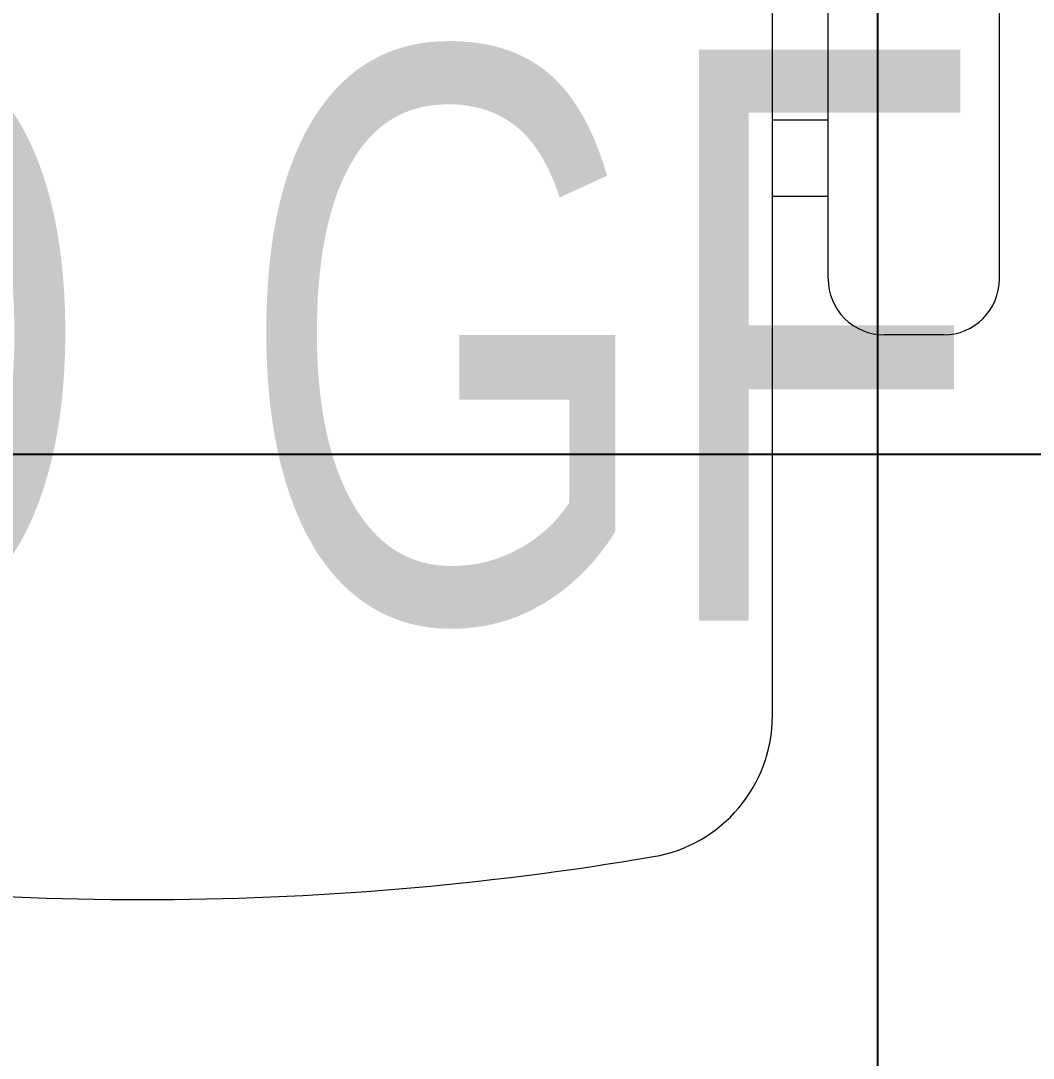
# Model space of a CAD drawing. Extents: x -12260 to 184725, y -29287 to 19916.
# Drawn here: x 26775.8 to 27130.4, y -3421.6 to -3058.3 of the extents above; entities that cross this region are included whole.
import ezdxf
from ezdxf import colors
from ezdxf.entities.mleader import LeaderData, LeaderLine
from ezdxf.math import Vec2, Vec3

# ---------------------------------------------------------------- set-up
doc = ezdxf.new("R2010")
doc.units = 0
doc.header["$LTSCALE"] = 0.25
doc.linetypes.add('DASHDOT', pattern=[25.4, 12.7, -6.35, 0, -6.35])
doc.layers.add('01-First Floor-FUR$0$FALSE CEILING', color=251, linetype='Continuous')
for name, color, linetype, lineweight in [('01-First Floor-FUR$0$LOADING', 253, 'Continuous', 5), ('E-LITE-CLNG-CNDT', 6, 'DASHDOT', 35), ('E-LITE-TEXT', 6, 'Continuous', 25)]:
    doc.layers.add(name, color=color, linetype=linetype, lineweight=lineweight)
doc.styles.add('DC_Elc_Romans', font='elc_romans.shx', dxfattribs={"width": 0.7})

# ---------------------------------------------------------------- blocks, each defined once
blk = doc.blocks.new('DC_Arrow-ArrowEllipse')
at = {"color": 0}
blk.add_ellipse((0, 0), major_axis=(0.4, 0), ratio=0.4, dxfattribs=at)
at = {"color": 0, "ltscale": 0.5}
blk.add_solid([(-1.4, 0.1667), (-0.4, 0), (-1.4, -0.1667)], dxfattribs=at)
blk = doc.blocks.new('01-First Floor-FUR$0$GF21018-P')
at = {"color": 0}
for p, q in [((-0.2207, 0.47563), (-0.2207, 0.0675)), ((-0.2806, 0.34221), (-0.25983, 0.34221)), ((-0.30021, 0.32259), (-0.30021, 0.14)), ((-0.24021, 0.32259), (-0.24021, 0.14)), ((-0.24021, 0.29372), (-0.2207, 0.29372)), ((-0.24021, 0.26708), (-0.2207, 0.26708))]:
    blk.add_line(p, q, dxfattribs=at)
for centre, radius, start, end in [((-0.0001, -0.52948), 1.06948, 80.36712, 99.63288), ((-0.1707, 0.47563), 0.05, 99.6329, 180), ((-0.2806, 0.32259), 0.01962, 90, 180), ((-0.25983, 0.32259), 0.01962, 360, 90)]:
    blk.add_arc(centre, radius, start, end, dxfattribs=at)
blk = doc.blocks.new('01-First Floor-FUR')
at = {"layer": '01-First Floor-FUR$0$FALSE CEILING', "linetype": 'Continuous'}
for p, q in [((27076, -6810), (27076, -2810)), ((25876, -3210), (29376, -3210))]:
    blk.add_line(p, q, dxfattribs=at)
at = {"layer": '01-First Floor-FUR$0$LOADING', "extrusion": (2.24021e-05, 7.77426e-06, 1), "xscale": 1000, "yscale": 1000, "zscale": 1000, "rotation": 179.9985892349693}
blk.add_blockref('01-First Floor-FUR$0$GF21018-P', (26818.37, -2826.03, 0.46), dxfattribs=at)

msp = doc.modelspace()

# ---------------------------------------------------------------- block references
at = {"layer": 'E-LITE-CLNG-CNDT'}
msp.add_blockref('01-First Floor-FUR', (0, 0), dxfattribs=at)

# ---------------------------------------------------------------- leaders
at = {"layer": 'E-LITE-TEXT'}
ml = msp.add_multileader_mtext('Standard', dxfattribs=at)
ml.set_content('TO LP-F1/L15', color=256, style='DC_Elc_Romans')
ml.set_leader_properties(color=45)
ml.set_arrow_properties(name='DC_Arrow-ArrowEllipse')
ml.build(insert=Vec2(0, 0))
ml.multileader.update_dxf_attribs({"dogleg_length": 2, "arrow_head_size": 200, "scale": 100})
ctx = ml.context
ctx.base_point, ctx.scale, ctx.char_height, ctx.arrow_head_size, ctx.landing_gap_size, ctx.plane_origin = Vec3(26008.21, -2648.86, -0.11), 100, 200, 200, 200, Vec3(18452.96, -1144.61, -0.11)
ctx.text_align_type = 2
notes = []
notes.append((ctx, [(1, (1, 1, 0), (28114.87, -2648.86, -0.11), (-1, 0), 200, [(0, [(28583.42, -2949.67, -0.11)], 0, [])])]))
ctx.mtext.insert, ctx.mtext.alignment, ctx.mtext.flow_direction = Vec3(27714.87, -2515.52, -0.11), 3, 5
ml = msp.add_multileader_mtext('Standard', dxfattribs=at)
ml.set_content('U10 TO U20 DOWN TO GF ', color=256, style='DC_Elc_Romans')
ml.set_leader_properties(color=45)
ml.set_arrow_properties(name='DC_Arrow-ArrowEllipse')
ml.build(insert=Vec2(0, 0))
ml.multileader.update_dxf_attribs({"dogleg_length": 2, "arrow_head_size": 200, "scale": 100})
ctx = ml.context
ctx.base_point, ctx.scale, ctx.char_height, ctx.arrow_head_size, ctx.landing_gap_size, ctx.plane_origin = Vec3(24592.75, -3168.35), 100, 200, 200, 200, Vec3(8849.35, -2456.04)
notes.append((ctx, [(0, (1, 1, 0), (24392.75, -3168.35), (1, 0), 200, [(0, [(24016.18, -4128.04)], 0, [])])]))
ctx.mtext.insert, ctx.mtext.width, ctx.mtext.flow_direction = Vec3(24792.75, -3068.35), 1599.3222, 5
for ctx, leaders in notes:
    for number, flags, end, landing, length, lines in leaders:
        leader = LeaderData()
        leader.index, (leader.has_last_leader_line, leader.has_dogleg_vector, leader.attachment_direction) = number, flags
        leader.last_leader_point, leader.dogleg_vector, leader.dogleg_length = Vec3(end), Vec3(landing), length
        for number, points, colour, breaks in lines:
            line = LeaderLine()
            line.index, line.vertices, line.color, line.breaks = number, Vec3.list(points), colors.encode_raw_color(colour), breaks
            leader.lines.append(line)
        ctx.leaders.append(leader)

doc.saveas('drawing.dxf')
